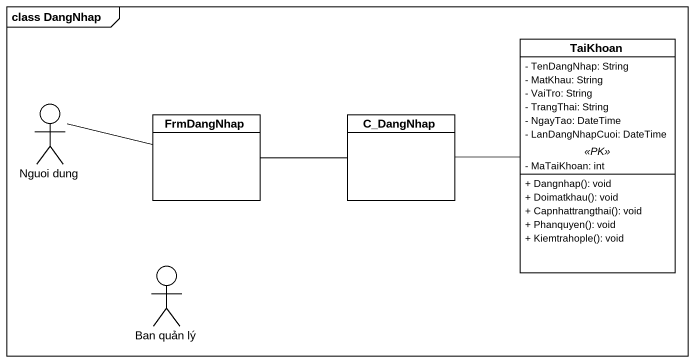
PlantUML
@startuml
mainframe class DangNhap
allowmixing
hide circle
hide empty members
skinparam classAttributeIconSize 0
class TaiKhoan {
  - TenDangNhap: String
  - MatKhau: String
  - VaiTro: String
  - TrangThai: String
  - NgayTao: DateTime
  - LanDangNhapCuoi: DateTime
  .. <<PK>> ..
  - MaTaiKhoan: int
  --
  + Dangnhap(): void
  + Doimatkhau(): void
  + Capnhattrangthai(): void
  + Phanquyen(): void
  + Kiemtrahople(): void
}
actor "Nguoi dung" as Nguoi_dung
class FrmDangNhap
class C_DangNhap
actor "Ban quản lý" as Ban_quản_lý
Nguoi_dung -right- FrmDangNhap
FrmDangNhap -right- C_DangNhap
C_DangNhap -right- TaiKhoan
@enduml
